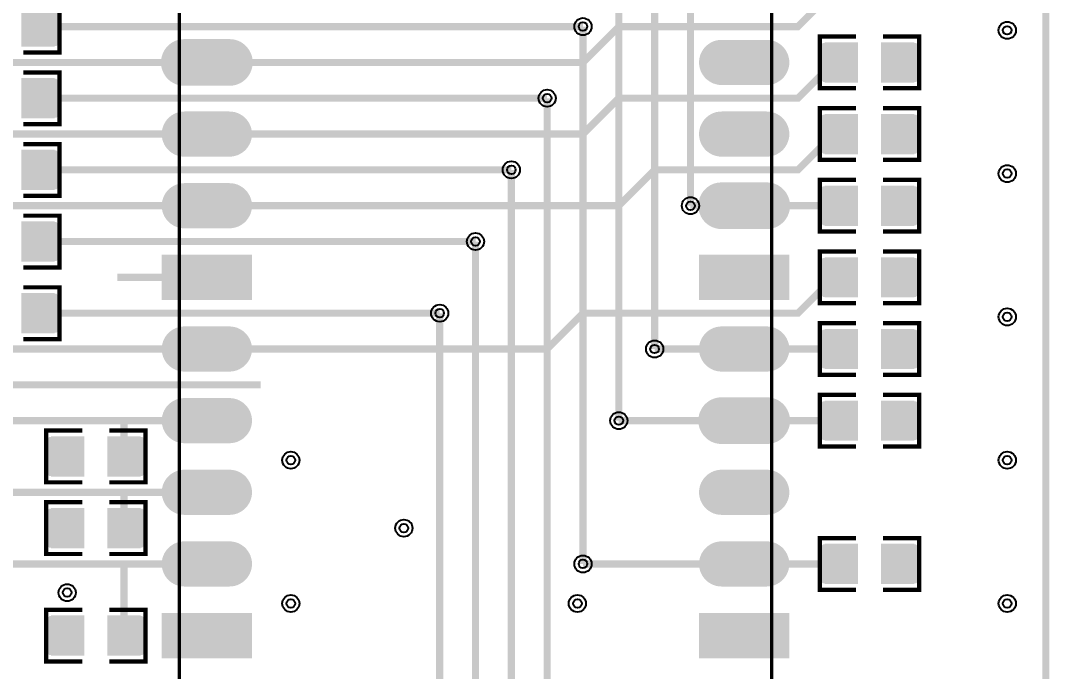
# Model space of a CAD drawing. Extents: x -5 to 6501, y -5 to 3943.
# Drawn here: x 5065 to 6501, y 1400 to 2308 of the extents above; entities that cross this region are included whole.
import ezdxf

# ---------------------------------------------------------------- set-up
doc = ezdxf.new("R2010")
doc.units = 9
for name, color, linetype, true_color in [('BoardOutLine', 7, 'Continuous', 0xff00ff), ('BottomLayer', 7, 'Continuous', 0x0000ff), ('Hole', 7, 'Continuous', 0x222222), ('Multi-Layer', 7, 'Continuous', 0xc0c0c0), ('TopLayer', 7, 'Continuous', 0xff0000), ('TopPasteMaskLayer', 7, 'Continuous', 0x808080), ('TopSilkLayer', 7, 'Continuous', 0xffcc00), ('TopSolderMaskLayer', 7, 'Continuous', 0x800080)]:
    doc.layers.add(name, color=color, linetype=linetype, true_color=true_color)

msp = doc.modelspace()

# ---------------------------------------------------------------- hatches: boundary and pattern name
at = {"layer": 'TopLayer'}
for points in [[(5067.1, 2327.1), (5067.1, 2272.9), (5111.7, 2272.9), (5111.7, 2327.1)], [(5293.5, 2218.5), (5289.7, 2218.7), (5286, 2219.4), (5282.3, 2220.5), (5278.9, 2222.1), (5275.6, 2224.1), (5272.6, 2226.4), (5269.9, 2229.1), (5267.6, 2232.1), (5265.6, 2235.4), (5264.1, 2238.8), (5262.9, 2242.5), (5262.2, 2246.2), (5262, 2250), (5262, 2250), (5262.2, 2253.8), (5262.9, 2257.5), (5264.1, 2261.2), (5265.6, 2264.6), (5267.6, 2267.9), (5269.9, 2270.9), (5272.6, 2273.6), (5275.6, 2275.9), (5278.9, 2277.9), (5282.3, 2279.5), (5286, 2280.6), (5289.7, 2281.3), (5293.5, 2281.5), (5356.5, 2281.5), (5360.3, 2281.3), (5364, 2280.6), (5367.7, 2279.5), (5371.1, 2277.9), (5374.4, 2275.9), (5377.4, 2273.6), (5380.1, 2270.9), (5382.4, 2267.9), (5384.4, 2264.6), (5386, 2261.2), (5387.1, 2257.5), (5387.8, 2253.8), (5388, 2250), (5388, 2250), (5387.8, 2246.2), (5387.1, 2242.5), (5386, 2238.8), (5384.4, 2235.4), (5382.4, 2232.1), (5380.1, 2229.1), (5377.4, 2226.4), (5374.4, 2224.1), (5371.1, 2222.1), (5367.7, 2220.5), (5364, 2219.4), (5360.3, 2218.7), (5356.5, 2218.5)], [(6043.5, 2218.5), (6039.7, 2218.7), (6036, 2219.4), (6032.3, 2220.5), (6028.9, 2222.1), (6025.6, 2224.1), (6022.6, 2226.4), (6019.9, 2229.1), (6017.6, 2232.1), (6015.6, 2235.4), (6014, 2238.8), (6012.9, 2242.5), (6012.2, 2246.2), (6012, 2250), (6012, 2250), (6012.2, 2253.8), (6012.9, 2257.5), (6014, 2261.2), (6015.6, 2264.6), (6017.6, 2267.9), (6019.9, 2270.9), (6022.6, 2273.6), (6025.6, 2275.9), (6028.9, 2277.9), (6032.3, 2279.5), (6036, 2280.6), (6039.7, 2281.3), (6043.5, 2281.5), (6106.5, 2281.5), (6110.3, 2281.3), (6114, 2280.6), (6117.7, 2279.5), (6121.1, 2277.9), (6124.4, 2275.9), (6127.4, 2273.6), (6130.1, 2270.9), (6132.4, 2267.9), (6134.4, 2264.6), (6135.9, 2261.2), (6137.1, 2257.5), (6137.8, 2253.8), (6138, 2250), (6138, 2250), (6137.8, 2246.2), (6137.1, 2242.5), (6135.9, 2238.8), (6134.4, 2235.4), (6132.4, 2232.1), (6130.1, 2229.1), (6127.4, 2226.4), (6124.4, 2224.1), (6121.1, 2222.1), (6117.7, 2220.5), (6114, 2219.4), (6110.3, 2218.7), (6106.5, 2218.5)], [(6232.9, 2277.1), (6232.9, 2222.9), (6188.3, 2222.9), (6188.3, 2277.1)], [(6267.1, 2277.1), (6267.1, 2222.9), (6311.7, 2222.9), (6311.7, 2277.1)], [(5067.1, 2227.1), (5067.1, 2172.9), (5111.7, 2172.9), (5111.7, 2227.1)], [(5293.5, 2118.5), (5289.7, 2118.7), (5286, 2119.4), (5282.3, 2120.5), (5278.9, 2122.1), (5275.6, 2124.1), (5272.6, 2126.4), (5269.9, 2129.1), (5267.6, 2132.1), (5265.6, 2135.4), (5264.1, 2138.8), (5262.9, 2142.5), (5262.2, 2146.2), (5262, 2150), (5262, 2150), (5262.2, 2153.8), (5262.9, 2157.5), (5264.1, 2161.2), (5265.6, 2164.6), (5267.6, 2167.9), (5269.9, 2170.9), (5272.6, 2173.6), (5275.6, 2175.9), (5278.9, 2177.9), (5282.3, 2179.5), (5286, 2180.6), (5289.7, 2181.3), (5293.5, 2181.5), (5356.5, 2181.5), (5360.3, 2181.3), (5364, 2180.6), (5367.7, 2179.5), (5371.1, 2177.9), (5374.4, 2175.9), (5377.4, 2173.6), (5380.1, 2170.9), (5382.4, 2167.9), (5384.4, 2164.6), (5386, 2161.2), (5387.1, 2157.5), (5387.8, 2153.8), (5388, 2150), (5388, 2150), (5387.8, 2146.2), (5387.1, 2142.5), (5386, 2138.8), (5384.4, 2135.4), (5382.4, 2132.1), (5380.1, 2129.1), (5377.4, 2126.4), (5374.4, 2124.1), (5371.1, 2122.1), (5367.7, 2120.5), (5364, 2119.4), (5360.3, 2118.7), (5356.5, 2118.5)], [(6043.5, 2118.5), (6039.7, 2118.7), (6036, 2119.4), (6032.3, 2120.5), (6028.9, 2122.1), (6025.6, 2124.1), (6022.6, 2126.4), (6019.9, 2129.1), (6017.6, 2132.1), (6015.6, 2135.4), (6014, 2138.8), (6012.9, 2142.5), (6012.2, 2146.2), (6012, 2150), (6012, 2150), (6012.2, 2153.8), (6012.9, 2157.5), (6014, 2161.2), (6015.6, 2164.6), (6017.6, 2167.9), (6019.9, 2170.9), (6022.6, 2173.6), (6025.6, 2175.9), (6028.9, 2177.9), (6032.3, 2179.5), (6036, 2180.6), (6039.7, 2181.3), (6043.5, 2181.5), (6106.5, 2181.5), (6110.3, 2181.3), (6114, 2180.6), (6117.7, 2179.5), (6121.1, 2177.9), (6124.4, 2175.9), (6127.4, 2173.6), (6130.1, 2170.9), (6132.4, 2167.9), (6134.4, 2164.6), (6135.9, 2161.2), (6137.1, 2157.5), (6137.8, 2153.8), (6138, 2150), (6138, 2150), (6137.8, 2146.2), (6137.1, 2142.5), (6135.9, 2138.8), (6134.4, 2135.4), (6132.4, 2132.1), (6130.1, 2129.1), (6127.4, 2126.4), (6124.4, 2124.1), (6121.1, 2122.1), (6117.7, 2120.5), (6114, 2119.4), (6110.3, 2118.7), (6106.5, 2118.5)], [(6232.9, 2177.1), (6232.9, 2122.9), (6188.3, 2122.9), (6188.3, 2177.1)], [(6267.1, 2177.1), (6267.1, 2122.9), (6311.7, 2122.9), (6311.7, 2177.1)], [(5067.1, 2127.1), (5067.1, 2072.9), (5111.7, 2072.9), (5111.7, 2127.1)], [(5293.5, 2018.5), (5289.7, 2018.7), (5286, 2019.4), (5282.3, 2020.5), (5278.9, 2022.1), (5275.6, 2024.1), (5272.6, 2026.4), (5269.9, 2029.1), (5267.6, 2032.1), (5265.6, 2035.4), (5264.1, 2038.8), (5262.9, 2042.5), (5262.2, 2046.2), (5262, 2050), (5262, 2050), (5262.2, 2053.8), (5262.9, 2057.5), (5264.1, 2061.2), (5265.6, 2064.6), (5267.6, 2067.9), (5269.9, 2070.9), (5272.6, 2073.6), (5275.6, 2075.9), (5278.9, 2077.9), (5282.3, 2079.5), (5286, 2080.6), (5289.7, 2081.3), (5293.5, 2081.5), (5356.5, 2081.5), (5360.3, 2081.3), (5364, 2080.6), (5367.7, 2079.5), (5371.1, 2077.9), (5374.4, 2075.9), (5377.4, 2073.6), (5380.1, 2070.9), (5382.4, 2067.9), (5384.4, 2064.6), (5386, 2061.2), (5387.1, 2057.5), (5387.8, 2053.8), (5388, 2050), (5388, 2050), (5387.8, 2046.2), (5387.1, 2042.5), (5386, 2038.8), (5384.4, 2035.4), (5382.4, 2032.1), (5380.1, 2029.1), (5377.4, 2026.4), (5374.4, 2024.1), (5371.1, 2022.1), (5367.7, 2020.5), (5364, 2019.4), (5360.3, 2018.7), (5356.5, 2018.5)], [(6043.5, 2018.5), (6039.7, 2018.7), (6036, 2019.4), (6032.3, 2020.5), (6028.9, 2022.1), (6025.6, 2024.1), (6022.6, 2026.4), (6019.9, 2029.1), (6017.6, 2032.1), (6015.6, 2035.4), (6014, 2038.8), (6012.9, 2042.5), (6012.2, 2046.2), (6012, 2050), (6012, 2050), (6012.2, 2053.8), (6012.9, 2057.5), (6014, 2061.2), (6015.6, 2064.6), (6017.6, 2067.9), (6019.9, 2070.9), (6022.6, 2073.6), (6025.6, 2075.9), (6028.9, 2077.9), (6032.3, 2079.5), (6036, 2080.6), (6039.7, 2081.3), (6043.5, 2081.5), (6106.5, 2081.5), (6110.3, 2081.3), (6114, 2080.6), (6117.7, 2079.5), (6121.1, 2077.9), (6124.4, 2075.9), (6127.4, 2073.6), (6130.1, 2070.9), (6132.4, 2067.9), (6134.4, 2064.6), (6135.9, 2061.2), (6137.1, 2057.5), (6137.8, 2053.8), (6138, 2050), (6138, 2050), (6137.8, 2046.2), (6137.1, 2042.5), (6135.9, 2038.8), (6134.4, 2035.4), (6132.4, 2032.1), (6130.1, 2029.1), (6127.4, 2026.4), (6124.4, 2024.1), (6121.1, 2022.1), (6117.7, 2020.5), (6114, 2019.4), (6110.3, 2018.7), (6106.5, 2018.5)], [(6232.9, 2077.1), (6232.9, 2022.9), (6188.3, 2022.9), (6188.3, 2077.1)], [(6267.1, 2077.1), (6267.1, 2022.9), (6311.7, 2022.9), (6311.7, 2077.1)], [(5067.1, 2027.1), (5067.1, 1972.9), (5111.7, 1972.9), (5111.7, 2027.1)], [(5262, 1918.5), (5262, 1981.5), (5388, 1981.5), (5388, 1918.5)], [(6012, 1918.5), (6012, 1981.5), (6138, 1981.5), (6138, 1918.5)], [(6232.9, 1977.1), (6232.9, 1922.9), (6188.3, 1922.9), (6188.3, 1977.1)], [(6267.1, 1977.1), (6267.1, 1922.9), (6311.7, 1922.9), (6311.7, 1977.1)], [(5067.1, 1927.1), (5067.1, 1872.9), (5111.7, 1872.9), (5111.7, 1927.1)], [(5293.5, 1818.5), (5289.7, 1818.7), (5286, 1819.4), (5282.3, 1820.5), (5278.9, 1822.1), (5275.6, 1824.1), (5272.6, 1826.4), (5269.9, 1829.1), (5267.6, 1832.1), (5265.6, 1835.4), (5264.1, 1838.8), (5262.9, 1842.5), (5262.2, 1846.2), (5262, 1850), (5262, 1850), (5262.2, 1853.8), (5262.9, 1857.5), (5264.1, 1861.2), (5265.6, 1864.6), (5267.6, 1867.9), (5269.9, 1870.9), (5272.6, 1873.6), (5275.6, 1875.9), (5278.9, 1877.9), (5282.3, 1879.5), (5286, 1880.6), (5289.7, 1881.3), (5293.5, 1881.5), (5356.5, 1881.5), (5360.3, 1881.3), (5364, 1880.6), (5367.7, 1879.5), (5371.1, 1877.9), (5374.4, 1875.9), (5377.4, 1873.6), (5380.1, 1870.9), (5382.4, 1867.9), (5384.4, 1864.6), (5386, 1861.2), (5387.1, 1857.5), (5387.8, 1853.8), (5388, 1850), (5388, 1850), (5387.8, 1846.2), (5387.1, 1842.5), (5386, 1838.8), (5384.4, 1835.4), (5382.4, 1832.1), (5380.1, 1829.1), (5377.4, 1826.4), (5374.4, 1824.1), (5371.1, 1822.1), (5367.7, 1820.5), (5364, 1819.4), (5360.3, 1818.7), (5356.5, 1818.5)], [(6043.5, 1818.5), (6039.7, 1818.7), (6036, 1819.4), (6032.3, 1820.5), (6028.9, 1822.1), (6025.6, 1824.1), (6022.6, 1826.4), (6019.9, 1829.1), (6017.6, 1832.1), (6015.6, 1835.4), (6014, 1838.8), (6012.9, 1842.5), (6012.2, 1846.2), (6012, 1850), (6012, 1850), (6012.2, 1853.8), (6012.9, 1857.5), (6014, 1861.2), (6015.6, 1864.6), (6017.6, 1867.9), (6019.9, 1870.9), (6022.6, 1873.6), (6025.6, 1875.9), (6028.9, 1877.9), (6032.3, 1879.5), (6036, 1880.6), (6039.7, 1881.3), (6043.5, 1881.5), (6106.5, 1881.5), (6110.3, 1881.3), (6114, 1880.6), (6117.7, 1879.5), (6121.1, 1877.9), (6124.4, 1875.9), (6127.4, 1873.6), (6130.1, 1870.9), (6132.4, 1867.9), (6134.4, 1864.6), (6135.9, 1861.2), (6137.1, 1857.5), (6137.8, 1853.8), (6138, 1850), (6138, 1850), (6137.8, 1846.2), (6137.1, 1842.5), (6135.9, 1838.8), (6134.4, 1835.4), (6132.4, 1832.1), (6130.1, 1829.1), (6127.4, 1826.4), (6124.4, 1824.1), (6121.1, 1822.1), (6117.7, 1820.5), (6114, 1819.4), (6110.3, 1818.7), (6106.5, 1818.5)], [(6232.9, 1877.1), (6232.9, 1822.9), (6188.3, 1822.9), (6188.3, 1877.1)], [(6267.1, 1877.1), (6267.1, 1822.9), (6311.7, 1822.9), (6311.7, 1877.1)], [(5293.5, 1718.5), (5289.7, 1718.7), (5286, 1719.4), (5282.3, 1720.5), (5278.9, 1722.1), (5275.6, 1724.1), (5272.6, 1726.4), (5269.9, 1729.1), (5267.6, 1732.1), (5265.6, 1735.4), (5264.1, 1738.8), (5262.9, 1742.5), (5262.2, 1746.2), (5262, 1750), (5262, 1750), (5262.2, 1753.8), (5262.9, 1757.5), (5264.1, 1761.2), (5265.6, 1764.6), (5267.6, 1767.9), (5269.9, 1770.9), (5272.6, 1773.6), (5275.6, 1775.9), (5278.9, 1777.9), (5282.3, 1779.5), (5286, 1780.6), (5289.7, 1781.3), (5293.5, 1781.5), (5356.5, 1781.5), (5360.3, 1781.3), (5364, 1780.6), (5367.7, 1779.5), (5371.1, 1777.9), (5374.4, 1775.9), (5377.4, 1773.6), (5380.1, 1770.9), (5382.4, 1767.9), (5384.4, 1764.6), (5386, 1761.2), (5387.1, 1757.5), (5387.8, 1753.8), (5388, 1750), (5388, 1750), (5387.8, 1746.2), (5387.1, 1742.5), (5386, 1738.8), (5384.4, 1735.4), (5382.4, 1732.1), (5380.1, 1729.1), (5377.4, 1726.4), (5374.4, 1724.1), (5371.1, 1722.1), (5367.7, 1720.5), (5364, 1719.4), (5360.3, 1718.7), (5356.5, 1718.5)], [(6043.5, 1718.5), (6039.7, 1718.7), (6036, 1719.4), (6032.3, 1720.5), (6028.9, 1722.1), (6025.6, 1724.1), (6022.6, 1726.4), (6019.9, 1729.1), (6017.6, 1732.1), (6015.6, 1735.4), (6014, 1738.8), (6012.9, 1742.5), (6012.2, 1746.2), (6012, 1750), (6012, 1750), (6012.2, 1753.8), (6012.9, 1757.5), (6014, 1761.2), (6015.6, 1764.6), (6017.6, 1767.9), (6019.9, 1770.9), (6022.6, 1773.6), (6025.6, 1775.9), (6028.9, 1777.9), (6032.3, 1779.5), (6036, 1780.6), (6039.7, 1781.3), (6043.5, 1781.5), (6106.5, 1781.5), (6110.3, 1781.3), (6114, 1780.6), (6117.7, 1779.5), (6121.1, 1777.9), (6124.4, 1775.9), (6127.4, 1773.6), (6130.1, 1770.9), (6132.4, 1767.9), (6134.4, 1764.6), (6135.9, 1761.2), (6137.1, 1757.5), (6137.8, 1753.8), (6138, 1750), (6138, 1750), (6137.8, 1746.2), (6137.1, 1742.5), (6135.9, 1738.8), (6134.4, 1735.4), (6132.4, 1732.1), (6130.1, 1729.1), (6127.4, 1726.4), (6124.4, 1724.1), (6121.1, 1722.1), (6117.7, 1720.5), (6114, 1719.4), (6110.3, 1718.7), (6106.5, 1718.5)], [(6232.9, 1777.1), (6232.9, 1722.9), (6188.3, 1722.9), (6188.3, 1777.1)], [(6267.1, 1777.1), (6267.1, 1722.9), (6311.7, 1722.9), (6311.7, 1777.1)], [(5152.9, 1672.9), (5152.9, 1727.1), (5108.3, 1727.1), (5108.3, 1672.9)], [(5187.1, 1672.9), (5187.1, 1727.1), (5231.7, 1727.1), (5231.7, 1672.9)], [(5293.5, 1618.5), (5289.7, 1618.7), (5286, 1619.4), (5282.3, 1620.5), (5278.9, 1622.1), (5275.6, 1624.1), (5272.6, 1626.4), (5269.9, 1629.1), (5267.6, 1632.1), (5265.6, 1635.4), (5264.1, 1638.8), (5262.9, 1642.5), (5262.2, 1646.2), (5262, 1650), (5262, 1650), (5262.2, 1653.8), (5262.9, 1657.5), (5264.1, 1661.2), (5265.6, 1664.6), (5267.6, 1667.9), (5269.9, 1670.9), (5272.6, 1673.6), (5275.6, 1675.9), (5278.9, 1677.9), (5282.3, 1679.5), (5286, 1680.6), (5289.7, 1681.3), (5293.5, 1681.5), (5356.5, 1681.5), (5360.3, 1681.3), (5364, 1680.6), (5367.7, 1679.5), (5371.1, 1677.9), (5374.4, 1675.9), (5377.4, 1673.6), (5380.1, 1670.9), (5382.4, 1667.9), (5384.4, 1664.6), (5386, 1661.2), (5387.1, 1657.5), (5387.8, 1653.8), (5388, 1650), (5388, 1650), (5387.8, 1646.2), (5387.1, 1642.5), (5386, 1638.8), (5384.4, 1635.4), (5382.4, 1632.1), (5380.1, 1629.1), (5377.4, 1626.4), (5374.4, 1624.1), (5371.1, 1622.1), (5367.7, 1620.5), (5364, 1619.4), (5360.3, 1618.7), (5356.5, 1618.5)], [(6043.5, 1618.5), (6039.7, 1618.7), (6036, 1619.4), (6032.3, 1620.5), (6028.9, 1622.1), (6025.6, 1624.1), (6022.6, 1626.4), (6019.9, 1629.1), (6017.6, 1632.1), (6015.6, 1635.4), (6014, 1638.8), (6012.9, 1642.5), (6012.2, 1646.2), (6012, 1650), (6012, 1650), (6012.2, 1653.8), (6012.9, 1657.5), (6014, 1661.2), (6015.6, 1664.6), (6017.6, 1667.9), (6019.9, 1670.9), (6022.6, 1673.6), (6025.6, 1675.9), (6028.9, 1677.9), (6032.3, 1679.5), (6036, 1680.6), (6039.7, 1681.3), (6043.5, 1681.5), (6106.5, 1681.5), (6110.3, 1681.3), (6114, 1680.6), (6117.7, 1679.5), (6121.1, 1677.9), (6124.4, 1675.9), (6127.4, 1673.6), (6130.1, 1670.9), (6132.4, 1667.9), (6134.4, 1664.6), (6135.9, 1661.2), (6137.1, 1657.5), (6137.8, 1653.8), (6138, 1650), (6138, 1650), (6137.8, 1646.2), (6137.1, 1642.5), (6135.9, 1638.8), (6134.4, 1635.4), (6132.4, 1632.1), (6130.1, 1629.1), (6127.4, 1626.4), (6124.4, 1624.1), (6121.1, 1622.1), (6117.7, 1620.5), (6114, 1619.4), (6110.3, 1618.7), (6106.5, 1618.5)], [(5152.9, 1572.9), (5152.9, 1627.1), (5108.3, 1627.1), (5108.3, 1572.9)], [(5187.1, 1572.9), (5187.1, 1627.1), (5231.7, 1627.1), (5231.7, 1572.9)], [(5293.5, 1518.5), (5289.7, 1518.7), (5286, 1519.4), (5282.3, 1520.5), (5278.9, 1522.1), (5275.6, 1524.1), (5272.6, 1526.4), (5269.9, 1529.1), (5267.6, 1532.1), (5265.6, 1535.4), (5264.1, 1538.8), (5262.9, 1542.5), (5262.2, 1546.2), (5262, 1550), (5262, 1550), (5262.2, 1553.8), (5262.9, 1557.5), (5264.1, 1561.2), (5265.6, 1564.6), (5267.6, 1567.9), (5269.9, 1570.9), (5272.6, 1573.6), (5275.6, 1575.9), (5278.9, 1577.9), (5282.3, 1579.5), (5286, 1580.6), (5289.7, 1581.3), (5293.5, 1581.5), (5356.5, 1581.5), (5360.3, 1581.3), (5364, 1580.6), (5367.7, 1579.5), (5371.1, 1577.9), (5374.4, 1575.9), (5377.4, 1573.6), (5380.1, 1570.9), (5382.4, 1567.9), (5384.4, 1564.6), (5386, 1561.2), (5387.1, 1557.5), (5387.8, 1553.8), (5388, 1550), (5388, 1550), (5387.8, 1546.2), (5387.1, 1542.5), (5386, 1538.8), (5384.4, 1535.4), (5382.4, 1532.1), (5380.1, 1529.1), (5377.4, 1526.4), (5374.4, 1524.1), (5371.1, 1522.1), (5367.7, 1520.5), (5364, 1519.4), (5360.3, 1518.7), (5356.5, 1518.5)], [(6043.5, 1518.5), (6039.7, 1518.7), (6036, 1519.4), (6032.3, 1520.5), (6028.9, 1522.1), (6025.6, 1524.1), (6022.6, 1526.4), (6019.9, 1529.1), (6017.6, 1532.1), (6015.6, 1535.4), (6014, 1538.8), (6012.9, 1542.5), (6012.2, 1546.2), (6012, 1550), (6012, 1550), (6012.2, 1553.8), (6012.9, 1557.5), (6014, 1561.2), (6015.6, 1564.6), (6017.6, 1567.9), (6019.9, 1570.9), (6022.6, 1573.6), (6025.6, 1575.9), (6028.9, 1577.9), (6032.3, 1579.5), (6036, 1580.6), (6039.7, 1581.3), (6043.5, 1581.5), (6106.5, 1581.5), (6110.3, 1581.3), (6114, 1580.6), (6117.7, 1579.5), (6121.1, 1577.9), (6124.4, 1575.9), (6127.4, 1573.6), (6130.1, 1570.9), (6132.4, 1567.9), (6134.4, 1564.6), (6135.9, 1561.2), (6137.1, 1557.5), (6137.8, 1553.8), (6138, 1550), (6138, 1550), (6137.8, 1546.2), (6137.1, 1542.5), (6135.9, 1538.8), (6134.4, 1535.4), (6132.4, 1532.1), (6130.1, 1529.1), (6127.4, 1526.4), (6124.4, 1524.1), (6121.1, 1522.1), (6117.7, 1520.5), (6114, 1519.4), (6110.3, 1518.7), (6106.5, 1518.5)], [(6232.9, 1577.1), (6232.9, 1522.9), (6188.3, 1522.9), (6188.3, 1577.1)], [(6267.1, 1577.1), (6267.1, 1522.9), (6311.7, 1522.9), (6311.7, 1577.1)], [(5262, 1418.5), (5262, 1481.5), (5388, 1481.5), (5388, 1418.5)], [(6012, 1418.5), (6012, 1481.5), (6138, 1481.5), (6138, 1418.5)], [(5152.9, 1422.9), (5152.9, 1477.1), (5108.3, 1477.1), (5108.3, 1422.9)], [(5187.1, 1422.9), (5187.1, 1477.1), (5231.7, 1477.1), (5231.7, 1422.9)]]:
    msp.add_hatch(color=256, dxfattribs=at).paths.add_polyline_path(points)
at = {"layer": 'TopPasteMaskLayer'}
for points in [[(5116.9, 2325.2), (5116.9, 2274.8), (5115, 2272.8), (5069.7, 2272.8), (5067.7, 2274.8), (5067.5, 2290.9), (5085.2, 2290.9), (5085.2, 2308.7), (5067.9, 2308.7), (5067.7, 2325.2), (5069.7, 2327.2), (5115, 2327.2)], [(5293.5, 2218.5), (5289.7, 2218.7), (5286, 2219.4), (5282.3, 2220.5), (5278.9, 2222.1), (5275.6, 2224.1), (5272.6, 2226.4), (5269.9, 2229.1), (5267.6, 2232.1), (5265.6, 2235.4), (5264.1, 2238.8), (5262.9, 2242.5), (5262.2, 2246.2), (5262, 2250), (5262, 2250), (5262.2, 2253.8), (5262.9, 2257.5), (5264.1, 2261.2), (5265.6, 2264.6), (5267.6, 2267.9), (5269.9, 2270.9), (5272.6, 2273.6), (5275.6, 2275.9), (5278.9, 2277.9), (5282.3, 2279.5), (5286, 2280.6), (5289.7, 2281.3), (5293.5, 2281.5), (5356.5, 2281.5), (5360.3, 2281.3), (5364, 2280.6), (5367.7, 2279.5), (5371.1, 2277.9), (5374.4, 2275.9), (5377.4, 2273.6), (5380.1, 2270.9), (5382.4, 2267.9), (5384.4, 2264.6), (5386, 2261.2), (5387.1, 2257.5), (5387.8, 2253.8), (5388, 2250), (5388, 2250), (5387.8, 2246.2), (5387.1, 2242.5), (5386, 2238.8), (5384.4, 2235.4), (5382.4, 2232.1), (5380.1, 2229.1), (5377.4, 2226.4), (5374.4, 2224.1), (5371.1, 2222.1), (5367.7, 2220.5), (5364, 2219.4), (5360.3, 2218.7), (5356.5, 2218.5)], [(6232.3, 2275.2), (6232.3, 2258.7), (6214.8, 2258.7), (6214.8, 2240.9), (6232.1, 2240.9), (6232.3, 2224.8), (6230.3, 2222.8), (6185, 2222.8), (6183.1, 2224.8), (6183.1, 2275.2), (6185, 2277.2), (6230.3, 2277.2)], [(6316.9, 2275.2), (6316.9, 2224.8), (6315, 2222.8), (6269.7, 2222.8), (6267.7, 2224.8), (6267.5, 2240.9), (6285.2, 2240.9), (6285.2, 2258.7), (6267.9, 2258.7), (6267.7, 2275.2), (6269.7, 2277.2), (6315, 2277.2)], [(5116.9, 2225.2), (5116.9, 2174.8), (5115, 2172.8), (5069.7, 2172.8), (5067.7, 2174.8), (5067.5, 2190.9), (5085.2, 2190.9), (5085.2, 2208.7), (5067.9, 2208.7), (5067.7, 2225.2), (5069.7, 2227.2), (5115, 2227.2)], [(6232.3, 2175.2), (6232.3, 2158.7), (6214.8, 2158.7), (6214.8, 2140.9), (6232.1, 2140.9), (6232.3, 2124.8), (6230.3, 2122.8), (6185, 2122.8), (6183.1, 2124.8), (6183.1, 2175.2), (6185, 2177.2), (6230.3, 2177.2)], [(6316.9, 2175.2), (6316.9, 2124.8), (6315, 2122.8), (6269.7, 2122.8), (6267.7, 2124.8), (6267.5, 2140.9), (6285.2, 2140.9), (6285.2, 2158.7), (6267.9, 2158.7), (6267.7, 2175.2), (6269.7, 2177.2), (6315, 2177.2)], [(5116.9, 2125.2), (5116.9, 2074.8), (5115, 2072.8), (5069.7, 2072.8), (5067.7, 2074.8), (5067.5, 2090.9), (5085.2, 2090.9), (5085.2, 2108.7), (5067.9, 2108.7), (5067.7, 2125.2), (5069.7, 2127.2), (5115, 2127.2)], [(6043.5, 2018.5), (6039.7, 2018.7), (6036, 2019.4), (6032.3, 2020.5), (6028.9, 2022.1), (6025.6, 2024.1), (6022.6, 2026.4), (6019.9, 2029.1), (6017.6, 2032.1), (6015.6, 2035.4), (6014, 2038.8), (6012.9, 2042.5), (6012.2, 2046.2), (6012, 2050), (6012, 2050), (6012.2, 2053.8), (6012.9, 2057.5), (6014, 2061.2), (6015.6, 2064.6), (6017.6, 2067.9), (6019.9, 2070.9), (6022.6, 2073.6), (6025.6, 2075.9), (6028.9, 2077.9), (6032.3, 2079.5), (6036, 2080.6), (6039.7, 2081.3), (6043.5, 2081.5), (6106.5, 2081.5), (6110.3, 2081.3), (6114, 2080.6), (6117.7, 2079.5), (6121.1, 2077.9), (6124.4, 2075.9), (6127.4, 2073.6), (6130.1, 2070.9), (6132.4, 2067.9), (6134.4, 2064.6), (6135.9, 2061.2), (6137.1, 2057.5), (6137.8, 2053.8), (6138, 2050), (6138, 2050), (6137.8, 2046.2), (6137.1, 2042.5), (6135.9, 2038.8), (6134.4, 2035.4), (6132.4, 2032.1), (6130.1, 2029.1), (6127.4, 2026.4), (6124.4, 2024.1), (6121.1, 2022.1), (6117.7, 2020.5), (6114, 2019.4), (6110.3, 2018.7), (6106.5, 2018.5)], [(6232.3, 2075.2), (6232.3, 2058.7), (6214.8, 2058.7), (6214.8, 2040.9), (6232.1, 2040.9), (6232.3, 2024.8), (6230.3, 2022.8), (6185, 2022.8), (6183.1, 2024.8), (6183.1, 2075.2), (6185, 2077.2), (6230.3, 2077.2)], [(6316.9, 2075.2), (6316.9, 2024.8), (6315, 2022.8), (6269.7, 2022.8), (6267.7, 2024.8), (6267.5, 2040.9), (6285.2, 2040.9), (6285.2, 2058.7), (6267.9, 2058.7), (6267.7, 2075.2), (6269.7, 2077.2), (6315, 2077.2)], [(5116.9, 2025.2), (5116.9, 1974.8), (5115, 1972.8), (5069.7, 1972.8), (5067.7, 1974.8), (5067.5, 1990.9), (5085.2, 1990.9), (5085.2, 2008.7), (5067.9, 2008.7), (5067.7, 2025.2), (5069.7, 2027.2), (5115, 2027.2)], [(6232.3, 1975.2), (6232.3, 1958.7), (6214.8, 1958.7), (6214.8, 1940.9), (6232.1, 1940.9), (6232.3, 1924.8), (6230.3, 1922.8), (6185, 1922.8), (6183.1, 1924.8), (6183.1, 1975.2), (6185, 1977.2), (6230.3, 1977.2)], [(6316.9, 1975.2), (6316.9, 1924.8), (6315, 1922.8), (6269.7, 1922.8), (6267.7, 1924.8), (6267.5, 1940.9), (6285.2, 1940.9), (6285.2, 1958.7), (6267.9, 1958.7), (6267.7, 1975.2), (6269.7, 1977.2), (6315, 1977.2)], [(5116.9, 1925.2), (5116.9, 1874.8), (5115, 1872.8), (5069.7, 1872.8), (5067.7, 1874.8), (5067.5, 1890.9), (5085.2, 1890.9), (5085.2, 1908.7), (5067.9, 1908.7), (5067.7, 1925.2), (5069.7, 1927.2), (5115, 1927.2)], [(6232.3, 1875.2), (6232.3, 1858.7), (6214.8, 1858.7), (6214.8, 1840.9), (6232.1, 1840.9), (6232.3, 1824.8), (6230.3, 1822.8), (6185, 1822.8), (6183.1, 1824.8), (6183.1, 1875.2), (6185, 1877.2), (6230.3, 1877.2)], [(6316.9, 1875.2), (6316.9, 1824.8), (6315, 1822.8), (6269.7, 1822.8), (6267.7, 1824.8), (6267.5, 1840.9), (6285.2, 1840.9), (6285.2, 1858.7), (6267.9, 1858.7), (6267.7, 1875.2), (6269.7, 1877.2), (6315, 1877.2)], [(6043.5, 1718.5), (6039.7, 1718.7), (6036, 1719.4), (6032.3, 1720.5), (6028.9, 1722.1), (6025.6, 1724.1), (6022.6, 1726.4), (6019.9, 1729.1), (6017.6, 1732.1), (6015.6, 1735.4), (6014, 1738.8), (6012.9, 1742.5), (6012.2, 1746.2), (6012, 1750), (6012, 1750), (6012.2, 1753.8), (6012.9, 1757.5), (6014, 1761.2), (6015.6, 1764.6), (6017.6, 1767.9), (6019.9, 1770.9), (6022.6, 1773.6), (6025.6, 1775.9), (6028.9, 1777.9), (6032.3, 1779.5), (6036, 1780.6), (6039.7, 1781.3), (6043.5, 1781.5), (6106.5, 1781.5), (6110.3, 1781.3), (6114, 1780.6), (6117.7, 1779.5), (6121.1, 1777.9), (6124.4, 1775.9), (6127.4, 1773.6), (6130.1, 1770.9), (6132.4, 1767.9), (6134.4, 1764.6), (6135.9, 1761.2), (6137.1, 1757.5), (6137.8, 1753.8), (6138, 1750), (6138, 1750), (6137.8, 1746.2), (6137.1, 1742.5), (6135.9, 1738.8), (6134.4, 1735.4), (6132.4, 1732.1), (6130.1, 1729.1), (6127.4, 1726.4), (6124.4, 1724.1), (6121.1, 1722.1), (6117.7, 1720.5), (6114, 1719.4), (6110.3, 1718.7), (6106.5, 1718.5)], [(6232.3, 1775.2), (6232.3, 1758.7), (6214.8, 1758.7), (6214.8, 1740.9), (6232.1, 1740.9), (6232.3, 1724.8), (6230.3, 1722.8), (6185, 1722.8), (6183.1, 1724.8), (6183.1, 1775.2), (6185, 1777.2), (6230.3, 1777.2)], [(6316.9, 1775.2), (6316.9, 1724.8), (6315, 1722.8), (6269.7, 1722.8), (6267.7, 1724.8), (6267.5, 1740.9), (6285.2, 1740.9), (6285.2, 1758.7), (6267.9, 1758.7), (6267.7, 1775.2), (6269.7, 1777.2), (6315, 1777.2)], [(5103.1, 1674.8), (5103.1, 1725.2), (5105, 1727.2), (5150.3, 1727.2), (5152.3, 1725.2), (5152.5, 1709.1), (5134.8, 1709.1), (5134.8, 1691.3), (5152.1, 1691.3), (5152.3, 1674.8), (5150.3, 1672.8), (5105, 1672.8)], [(5187.7, 1674.8), (5187.7, 1691.3), (5205.2, 1691.3), (5205.2, 1709.1), (5187.9, 1709.1), (5187.7, 1725.2), (5189.7, 1727.2), (5235, 1727.2), (5236.9, 1725.2), (5236.9, 1674.8), (5235, 1672.8), (5189.7, 1672.8)], [(5103.1, 1574.8), (5103.1, 1625.2), (5105, 1627.2), (5150.3, 1627.2), (5152.3, 1625.2), (5152.5, 1609.1), (5134.8, 1609.1), (5134.8, 1591.3), (5152.1, 1591.3), (5152.3, 1574.8), (5150.3, 1572.8), (5105, 1572.8)], [(5187.7, 1574.8), (5187.7, 1591.3), (5205.2, 1591.3), (5205.2, 1609.1), (5187.9, 1609.1), (5187.7, 1625.2), (5189.7, 1627.2), (5235, 1627.2), (5236.9, 1625.2), (5236.9, 1574.8), (5235, 1572.8), (5189.7, 1572.8)], [(6232.3, 1575.2), (6232.3, 1558.7), (6214.8, 1558.7), (6214.8, 1540.9), (6232.1, 1540.9), (6232.3, 1524.8), (6230.3, 1522.8), (6185, 1522.8), (6183.1, 1524.8), (6183.1, 1575.2), (6185, 1577.2), (6230.3, 1577.2)], [(6316.9, 1575.2), (6316.9, 1524.8), (6315, 1522.8), (6269.7, 1522.8), (6267.7, 1524.8), (6267.5, 1540.9), (6285.2, 1540.9), (6285.2, 1558.7), (6267.9, 1558.7), (6267.7, 1575.2), (6269.7, 1577.2), (6315, 1577.2)], [(5103.1, 1424.8), (5103.1, 1475.2), (5105, 1477.2), (5150.3, 1477.2), (5152.3, 1475.2), (5152.5, 1459.1), (5134.8, 1459.1), (5134.8, 1441.3), (5152.1, 1441.3), (5152.3, 1424.8), (5150.3, 1422.8), (5105, 1422.8)], [(5187.7, 1424.8), (5187.7, 1441.3), (5205.2, 1441.3), (5205.2, 1459.1), (5187.9, 1459.1), (5187.7, 1475.2), (5189.7, 1477.2), (5235, 1477.2), (5236.9, 1475.2), (5236.9, 1424.8), (5235, 1422.8), (5189.7, 1422.8)]]:
    msp.add_hatch(color=256, dxfattribs=at).paths.add_polyline_path(points)
at = {"layer": 'TopSolderMaskLayer'}
for points in [[(5066.1, 2328.1), (5066.1, 2271.9), (5112.7, 2271.9), (5112.7, 2328.1)], [(5293, 2217.5), (5289.1, 2217.7), (5285.4, 2218.4), (5281.7, 2219.6), (5278.1, 2221.2), (5274.8, 2223.3), (5271.8, 2225.7), (5269.1, 2228.4), (5266.7, 2231.5), (5264.7, 2234.9), (5263.1, 2238.5), (5261.9, 2242.2), (5261.2, 2246.1), (5261, 2250), (5261, 2250), (5261.2, 2253.9), (5261.9, 2257.8), (5263.1, 2261.5), (5264.7, 2265.1), (5266.7, 2268.5), (5269.1, 2271.5), (5271.8, 2274.3), (5274.8, 2276.7), (5278.1, 2278.8), (5281.7, 2280.4), (5285.4, 2281.6), (5289.1, 2282.3), (5293, 2282.5), (5357, 2282.5), (5360.9, 2282.3), (5364.6, 2281.6), (5368.3, 2280.4), (5371.9, 2278.8), (5375.2, 2276.7), (5378.2, 2274.3), (5380.9, 2271.5), (5383.3, 2268.5), (5385.3, 2265.1), (5386.9, 2261.5), (5388.1, 2257.8), (5388.8, 2253.9), (5389, 2250), (5389, 2250), (5388.8, 2246.1), (5388.1, 2242.2), (5386.9, 2238.5), (5385.3, 2234.9), (5383.3, 2231.5), (5380.9, 2228.4), (5378.2, 2225.7), (5375.2, 2223.3), (5371.9, 2221.2), (5368.3, 2219.6), (5364.6, 2218.4), (5360.9, 2217.7), (5357, 2217.5)], [(6233.9, 2278.1), (6233.9, 2221.9), (6187.3, 2221.9), (6187.3, 2278.1)], [(6266.1, 2278.1), (6266.1, 2221.9), (6312.7, 2221.9), (6312.7, 2278.1)], [(5066.1, 2228.1), (5066.1, 2171.9), (5112.7, 2171.9), (5112.7, 2228.1)], [(6233.9, 2178.1), (6233.9, 2121.9), (6187.3, 2121.9), (6187.3, 2178.1)], [(6266.1, 2178.1), (6266.1, 2121.9), (6312.7, 2121.9), (6312.7, 2178.1)], [(5066.1, 2128.1), (5066.1, 2071.9), (5112.7, 2071.9), (5112.7, 2128.1)], [(6043, 2017.5), (6039.1, 2017.7), (6035.4, 2018.4), (6031.7, 2019.6), (6028.1, 2021.2), (6024.8, 2023.3), (6021.8, 2025.7), (6019.1, 2028.4), (6016.7, 2031.5), (6014.7, 2034.9), (6013.1, 2038.5), (6011.9, 2042.2), (6011.2, 2046.1), (6011, 2050), (6011, 2050), (6011.2, 2053.9), (6011.9, 2057.8), (6013.1, 2061.5), (6014.7, 2065.1), (6016.7, 2068.5), (6019.1, 2071.6), (6021.8, 2074.3), (6024.8, 2076.7), (6028.1, 2078.8), (6031.7, 2080.4), (6035.4, 2081.6), (6039.1, 2082.3), (6043, 2082.5), (6107, 2082.5), (6110.9, 2082.3), (6114.6, 2081.6), (6118.3, 2080.4), (6121.9, 2078.8), (6125.2, 2076.7), (6128.2, 2074.3), (6130.9, 2071.6), (6133.3, 2068.5), (6135.3, 2065.1), (6136.9, 2061.5), (6138.1, 2057.8), (6138.8, 2053.9), (6139, 2050), (6139, 2050), (6138.8, 2046.1), (6138.1, 2042.2), (6136.9, 2038.5), (6135.3, 2034.9), (6133.3, 2031.5), (6130.9, 2028.4), (6128.2, 2025.7), (6125.2, 2023.3), (6121.9, 2021.2), (6118.3, 2019.6), (6114.6, 2018.4), (6110.9, 2017.7), (6107, 2017.5)], [(6233.9, 2078.1), (6233.9, 2021.9), (6187.3, 2021.9), (6187.3, 2078.1)], [(6266.1, 2078.1), (6266.1, 2021.9), (6312.7, 2021.9), (6312.7, 2078.1)], [(5066.1, 2028.1), (5066.1, 1971.9), (5112.7, 1971.9), (5112.7, 2028.1)], [(6233.9, 1978.1), (6233.9, 1921.9), (6187.3, 1921.9), (6187.3, 1978.1)], [(6266.1, 1978.1), (6266.1, 1921.9), (6312.7, 1921.9), (6312.7, 1978.1)], [(5066.1, 1928.1), (5066.1, 1871.9), (5112.7, 1871.9), (5112.7, 1928.1)], [(6233.9, 1878.1), (6233.9, 1821.9), (6187.3, 1821.9), (6187.3, 1878.1)], [(6266.1, 1878.1), (6266.1, 1821.9), (6312.7, 1821.9), (6312.7, 1878.1)], [(6043, 1717.5), (6039.1, 1717.7), (6035.4, 1718.4), (6031.7, 1719.6), (6028.1, 1721.2), (6024.8, 1723.3), (6021.8, 1725.7), (6019.1, 1728.4), (6016.7, 1731.5), (6014.7, 1734.9), (6013.1, 1738.5), (6011.9, 1742.2), (6011.2, 1746.1), (6011, 1750), (6011, 1750), (6011.2, 1753.9), (6011.9, 1757.8), (6013.1, 1761.5), (6014.7, 1765.1), (6016.7, 1768.5), (6019.1, 1771.6), (6021.8, 1774.3), (6024.8, 1776.7), (6028.1, 1778.8), (6031.7, 1780.4), (6035.4, 1781.6), (6039.1, 1782.3), (6043, 1782.5), (6107, 1782.5), (6110.9, 1782.3), (6114.6, 1781.6), (6118.3, 1780.4), (6121.9, 1778.8), (6125.2, 1776.7), (6128.2, 1774.3), (6130.9, 1771.6), (6133.3, 1768.5), (6135.3, 1765.1), (6136.9, 1761.5), (6138.1, 1757.8), (6138.8, 1753.9), (6139, 1750), (6139, 1750), (6138.8, 1746.1), (6138.1, 1742.2), (6136.9, 1738.5), (6135.3, 1734.9), (6133.3, 1731.5), (6130.9, 1728.4), (6128.2, 1725.7), (6125.2, 1723.3), (6121.9, 1721.2), (6118.3, 1719.6), (6114.6, 1718.4), (6110.9, 1717.7), (6107, 1717.5)], [(6233.9, 1778.1), (6233.9, 1721.9), (6187.3, 1721.9), (6187.3, 1778.1)], [(6266.1, 1778.1), (6266.1, 1721.9), (6312.7, 1721.9), (6312.7, 1778.1)], [(5153.9, 1671.9), (5153.9, 1728.1), (5107.3, 1728.1), (5107.3, 1671.9)], [(5186.1, 1671.9), (5186.1, 1728.1), (5232.7, 1728.1), (5232.7, 1671.9)], [(5153.9, 1571.9), (5153.9, 1628.1), (5107.3, 1628.1), (5107.3, 1571.9)], [(5186.1, 1571.9), (5186.1, 1628.1), (5232.7, 1628.1), (5232.7, 1571.9)], [(6233.9, 1578.1), (6233.9, 1521.9), (6187.3, 1521.9), (6187.3, 1578.1)], [(6266.1, 1578.1), (6266.1, 1521.9), (6312.7, 1521.9), (6312.7, 1578.1)], [(5153.9, 1421.9), (5153.9, 1478.1), (5107.3, 1478.1), (5107.3, 1421.9)], [(5186.1, 1421.9), (5186.1, 1478.1), (5232.7, 1478.1), (5232.7, 1421.9)]]:
    msp.add_hatch(color=256, dxfattribs=at).paths.add_polyline_path(points)

# ---------------------------------------------------------------- linework, layer by layer
at = {"layer": 'BoardOutLine', "const_width": 10}
msp.add_lwpolyline([(6496, 3740.1), (6496, 196.8)], dxfattribs=at)
at = {"layer": 'BottomLayer', "const_width": 10}
for points in [[(6000, 2600), (6000, 2050)], [(5950, 2500), (5950, 1850)], [(5900, 2400), (5900, 1750)], [(5850, 2300), (5850, 1550)], [(5800, 2200), (5800, 1350)], [(5750, 2100), (5750, 1250)], [(5700, 2000), (5700, 1150)], [(5650, 1900), (5650, 1050)]]:
    msp.add_lwpolyline(points, dxfattribs=at)
at = {"layer": 'Hole'}
for centre in [(5850, 2300), (6442.2, 2294.8), (5800, 2200), (5750, 2100), (6442.2, 2094.8), (6000, 2050), (5700, 2000), (5650, 1900), (6442.2, 1894.8), (5950, 1850), (5900, 1750), (5442.2, 1694.8), (6442.2, 1694.8), (5600, 1600), (5850, 1550), (5130, 1510), (5442.2, 1494.8), (5842.2, 1494.8), (6442.2, 1494.8)]:
    msp.add_circle(centre, 6, dxfattribs=at)
at = {"layer": 'Multi-Layer'}
for centre in [(5850, 2300), (6442.2, 2294.8), (5800, 2200), (5750, 2100), (6442.2, 2094.8), (6000, 2050), (5700, 2000), (5650, 1900), (6442.2, 1894.8), (5950, 1850), (5900, 1750), (5442.2, 1694.8), (6442.2, 1694.8), (5600, 1600), (5850, 1550), (5130, 1510), (5442.2, 1494.8), (5842.2, 1494.8), (6442.2, 1494.8)]:
    msp.add_circle(centre, 12, dxfattribs=at)
at = {"layer": 'TopLayer', "const_width": 10}
for points in [[(5325, 2250), (5850, 2250), (5900, 2300), (6150, 2300), (6200, 2350), (6210.6, 2350)], [(5089.4, 2300), (5850, 2300)], [(4789.4, 2250), (5325, 2250)], [(5325, 2150), (5850, 2150), (5900, 2200), (6150, 2200), (6200, 2250), (6210.6, 2250)], [(5089.4, 2200), (5800, 2200)], [(4789.4, 2150), (5325, 2150)], [(5325, 2050), (5900, 2050), (5950, 2100), (6150, 2100), (6200, 2150), (6210.6, 2150)], [(5089.4, 2100), (5750, 2100)], [(5325, 2050), (4789.4, 2050)], [(6000, 2050), (6075, 2050)], [(6075, 2050), (6210.6, 2050)], [(5075, 2000), (5700, 2000)], [(5325, 1950), (5200, 1950)], [(5325, 1850), (5800, 1850), (5850, 1900), (6150, 1900), (6200, 1950), (6210.6, 1950)], [(5089.4, 1900), (5650, 1900)], [(4789.4, 1850), (5325, 1850)], [(5950, 1850), (6075, 1850)], [(6210.6, 1850), (6075, 1850)], [(4900, 1800), (5400, 1800)], [(5325, 1750), (4789.4, 1750)], [(5209.4, 1700), (5209.4, 1750)], [(5900, 1750), (6075, 1750)], [(6075, 1750), (6210.6, 1750)], [(4789.4, 1650), (5325, 1650)], [(5209.4, 1600), (5209.4, 1650)], [(5325, 1550), (4789.4, 1550)], [(5209.4, 1450), (5209.4, 1550)], [(5850, 1550), (6075, 1550)], [(6210.6, 1550), (6075, 1550)]]:
    msp.add_lwpolyline(points, dxfattribs=at)
at = {"layer": 'TopSilkLayer', "const_width": 5}
msp.add_lwpolyline([(5286.6, 2703.9), (5542.5, 2703.9), (5857.5, 2703.9), (6113.4, 2703.9), (6113.4, 696.1), (5286.6, 696.1), (5286.6, 2703.9)], close=True, dxfattribs=at)
at = {"layer": 'TopSilkLayer', "const_width": 6}
for points in [[(5068.7, 2336.1), (5119.3, 2336.1), (5119.3, 2263.9), (5068.7, 2263.9)], [(6231.3, 2286.1), (6180.7, 2286.1), (6180.7, 2213.9), (6231.3, 2213.9)], [(6268.7, 2286.1), (6319.3, 2286.1), (6319.3, 2213.9), (6268.7, 2213.9)], [(5068.7, 2236.1), (5119.3, 2236.1), (5119.3, 2163.9), (5068.7, 2163.9)], [(6231.3, 2186.1), (6180.7, 2186.1), (6180.7, 2113.9), (6231.3, 2113.9)], [(6268.7, 2186.1), (6319.3, 2186.1), (6319.3, 2113.9), (6268.7, 2113.9)], [(5068.7, 2136.1), (5119.3, 2136.1), (5119.3, 2063.9), (5068.7, 2063.9)], [(6231.3, 2086.1), (6180.7, 2086.1), (6180.7, 2013.9), (6231.3, 2013.9)], [(6268.7, 2086.1), (6319.3, 2086.1), (6319.3, 2013.9), (6268.7, 2013.9)], [(5068.7, 2036.1), (5119.3, 2036.1), (5119.3, 1963.9), (5068.7, 1963.9)], [(6231.3, 1986.1), (6180.7, 1986.1), (6180.7, 1913.9), (6231.3, 1913.9)], [(6268.7, 1986.1), (6319.3, 1986.1), (6319.3, 1913.9), (6268.7, 1913.9)], [(5068.7, 1936.1), (5119.3, 1936.1), (5119.3, 1863.9), (5068.7, 1863.9)], [(6231.3, 1886.1), (6180.7, 1886.1), (6180.7, 1813.9), (6231.3, 1813.9)], [(6268.7, 1886.1), (6319.3, 1886.1), (6319.3, 1813.9), (6268.7, 1813.9)], [(6231.3, 1786.1), (6180.7, 1786.1), (6180.7, 1713.9), (6231.3, 1713.9)], [(6268.7, 1786.1), (6319.3, 1786.1), (6319.3, 1713.9), (6268.7, 1713.9)], [(5151.3, 1663.9), (5100.7, 1663.9), (5100.7, 1736.1), (5151.3, 1736.1)], [(5188.7, 1663.9), (5239.3, 1663.9), (5239.3, 1736.1), (5188.7, 1736.1)], [(5151.3, 1563.9), (5100.7, 1563.9), (5100.7, 1636.1), (5151.3, 1636.1)], [(5188.7, 1563.9), (5239.3, 1563.9), (5239.3, 1636.1), (5188.7, 1636.1)], [(6231.3, 1586.1), (6180.7, 1586.1), (6180.7, 1513.9), (6231.3, 1513.9)], [(6268.7, 1586.1), (6319.3, 1586.1), (6319.3, 1513.9), (6268.7, 1513.9)], [(5151.3, 1413.9), (5100.7, 1413.9), (5100.7, 1486.1), (5151.3, 1486.1)], [(5188.7, 1413.9), (5239.3, 1413.9), (5239.3, 1486.1), (5188.7, 1486.1)]]:
    msp.add_lwpolyline(points, dxfattribs=at)

doc.saveas('drawing.dxf')
